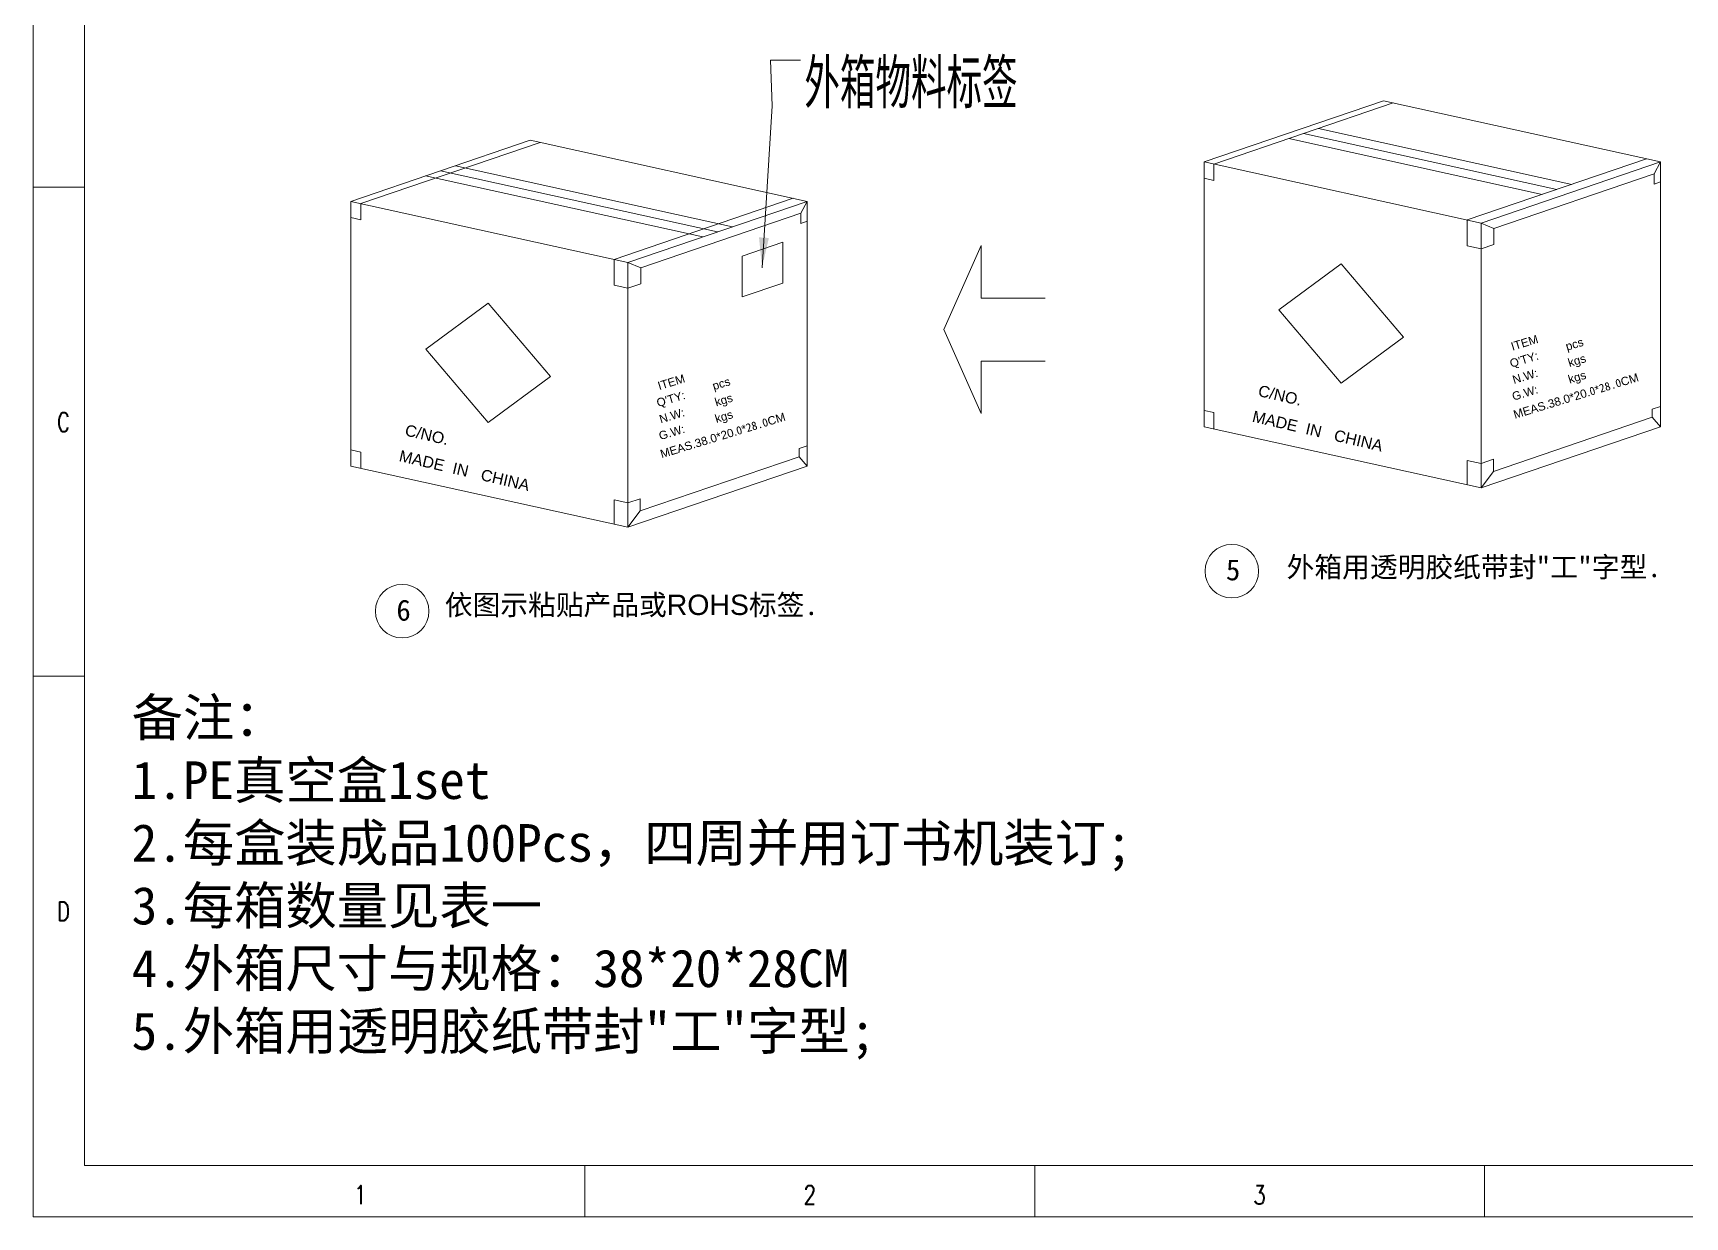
# Model space of a CAD drawing. Extents: x 2595 to 2747, y 707 to 762.
# Drawn here: x 2670.31 to 2714.22, y 707.02 to 738.49 of the extents above; entities that cross this region are included whole.
import ezdxf
from ezdxf.enums import TextEntityAlignment as Align

# ---------------------------------------------------------------- set-up
doc = ezdxf.new("R2010")
doc.units = 0
doc.header["$MEASUREMENT"] = 0
doc.layers.get('0').update_dxf_attribs({"linetype": 'CONTINUOUS', "lineweight": 20})
for name, color, linetype, lineweight in [('DIM', 3, 'CONTINUOUS', 9), ('HANBO', 7, 'CONTINUOUS', 9), ('Text', 4, 'CONTINUOUS', 15)]:
    doc.layers.add(name, color=color, linetype=linetype, lineweight=lineweight)
doc.styles.add('ROMANS', font='ROMANS.SHX', dxfattribs={"bigfont": 'gbcbig.shx'})
doc.styles.get("Standard").update_dxf_attribs({"font": 'simplex.shx', "bigfont": 'gbcbig.shx'})
doc.styles.add('細', font='')
doc.styles.get('細').set_extended_font_data('NSimSun')
doc.dimstyles.new('汉博电子', dxfattribs={"dimtxt": 0.5, "dimasz": 0.8, "dimexe": 0.12, "dimexo": 0.19, "dimgap": 0.15, "dimtad": 1, "dimzin": 1, "dimdsep": 46, "dimtxsty": 'ROMANS', "dimcen": 2.13, "dimclrd": 3, "dimclre": 3, "dimclrt": 2, "dimazin": 2, "dimtfac": 1, "dimtmove": 0, "dimatfit": 3, "dimfxl": 1, "dimlwd": 13, "dimlwe": 13, "dimarcsym": 0})

msp = doc.modelspace()

# ---------------------------------------------------------------- linework, layer by layer
at = {"linetype": 'ByBlock'}
for p, q in [((2701.435, 735.066), (2706.201, 736.691)), ((2701.698, 735.008), (2706.464, 736.633)), ((2706.201, 736.691), (2713.565, 735.066)), ((2678.755, 734.018), (2683.521, 735.643)), ((2679.018, 733.96), (2683.784, 735.585)), ((2683.521, 735.643), (2690.886, 734.018)), ((2703.686, 735.686), (2710.419, 734.2)), ((2704.081, 735.82), (2710.814, 734.335)), ((2704.476, 735.955), (2711.21, 734.47)), ((2708.432, 733.523), (2713.197, 735.147)), ((2680.743, 734.696), (2688.108, 733.071)), ((2681.138, 734.83), (2688.503, 733.206)), ((2681.533, 734.965), (2688.898, 733.341)), ((2701.435, 735.066), (2701.435, 728.026)), ((2701.435, 735.066), (2708.8, 733.441)), ((2701.698, 735.008), (2701.698, 734.575)), ((2708.8, 733.441), (2713.565, 735.066)), ((2709.139, 733.297), (2713.4, 734.75)), ((2713.4, 734.75), (2713.565, 735.066)), ((2713.4, 734.75), (2713.4, 734.478)), ((2713.565, 735.066), (2713.565, 728.026)), ((2701.435, 734.633), (2701.698, 734.575)), ((2713.4, 734.478), (2713.565, 734.535)), ((2678.755, 734.018), (2678.755, 726.978)), ((2678.755, 734.018), (2686.12, 732.394)), ((2679.018, 733.96), (2679.018, 733.527)), ((2685.752, 732.475), (2690.517, 734.099)), ((2686.12, 732.394), (2690.886, 734.018)), ((2690.72, 733.702), (2690.886, 734.018)), ((2690.886, 734.018), (2690.886, 726.978)), ((2678.755, 733.585), (2679.018, 733.527)), ((2686.459, 732.249), (2690.72, 733.702)), ((2690.72, 733.702), (2690.72, 733.431)), ((2690.72, 733.431), (2690.886, 733.487)), ((2708.432, 733.523), (2708.432, 732.838)), ((2708.8, 733.441), (2708.8, 726.402)), ((2709.139, 733.297), (2708.8, 733.441)), ((2689.153, 732.561), (2690.236, 732.93)), ((2690.236, 732.93), (2690.236, 731.847)), ((2709.139, 733.297), (2709.139, 732.872)), ((2685.752, 732.475), (2685.752, 731.79)), ((2689.153, 732.561), (2689.153, 731.478)), ((2708.432, 732.838), (2708.8, 732.757)), ((2708.8, 732.757), (2709.139, 732.872)), ((2686.459, 732.249), (2686.12, 732.394)), ((2686.12, 732.394), (2686.12, 725.354)), ((2686.459, 732.249), (2686.459, 731.824)), ((2705.083, 732.355), (2703.426, 731.137)), ((2706.74, 730.406), (2705.083, 732.355)), ((2685.752, 731.79), (2686.12, 731.709)), ((2686.12, 731.709), (2686.459, 731.824)), ((2689.153, 731.478), (2690.236, 731.847)), ((2682.403, 731.308), (2680.746, 730.089)), ((2684.06, 729.358), (2682.403, 731.308)), ((2705.083, 729.187), (2703.426, 731.137)), ((2706.74, 730.406), (2705.083, 729.187)), ((2682.403, 728.14), (2680.746, 730.089)), ((2684.06, 729.358), (2682.403, 728.14)), ((2713.349, 728.494), (2713.565, 728.568)), ((2701.435, 728.459), (2701.698, 728.401)), ((2701.698, 728.401), (2701.698, 727.968)), ((2709.125, 726.837), (2713.349, 728.277)), ((2713.349, 728.494), (2713.349, 728.277)), ((2713.349, 728.277), (2713.565, 728.026)), ((2701.435, 728.026), (2708.8, 726.402)), ((2708.8, 726.402), (2713.565, 728.026)), ((2678.755, 727.412), (2679.018, 727.354)), ((2679.018, 727.354), (2679.018, 726.92)), ((2686.445, 725.789), (2690.669, 727.229)), ((2690.669, 727.446), (2690.886, 727.52)), ((2690.669, 727.446), (2690.669, 727.229)), ((2690.669, 727.229), (2690.886, 726.978)), ((2678.755, 726.978), (2686.12, 725.354)), ((2686.12, 725.354), (2690.886, 726.978)), ((2708.432, 727.133), (2708.432, 726.483)), ((2708.432, 727.133), (2708.8, 727.052)), ((2708.8, 727.052), (2709.125, 727.162)), ((2709.125, 726.837), (2708.8, 726.402)), ((2709.125, 727.162), (2709.125, 726.837)), ((2685.752, 726.085), (2686.12, 726.004)), ((2685.752, 726.085), (2685.752, 725.435)), ((2686.12, 726.004), (2686.445, 726.114)), ((2686.445, 726.114), (2686.445, 725.789)), ((2686.445, 725.789), (2686.12, 725.354))]:
    msp.add_line(p, q, dxfattribs=at)
at = {"layer": 'DIM', "color": 240, "linetype": 'ByBlock'}
for p, q in [((2694.517, 730.609), (2695.506, 732.843)), ((2695.506, 732.843), (2695.506, 731.447)), ((2695.506, 731.447), (2697.215, 731.447)), ((2695.506, 728.376), (2694.517, 730.609)), ((2695.506, 729.772), (2697.215, 729.772)), ((2695.506, 729.772), (2695.506, 728.376))]:
    msp.add_line(p, q, dxfattribs=at)
at = {"layer": 'DIM', "linetype": 'ByBlock'}
for centre in [(2702.173, 724.187), (2680.118, 723.124)]:
    msp.add_circle(centre, 0.712, dxfattribs=at)
at = {"layer": 'HANBO'}
for p, q in [((2671.676, 734.399), (2670.307, 734.399)), ((2671.676, 721.395), (2670.307, 721.395)), ((2671.676, 719.969), (2671.676, 718.952)), ((2684.979, 708.39), (2684.979, 707.021)), ((2696.934, 708.39), (2696.934, 707.021)), ((2708.889, 708.39), (2708.889, 707.021))]:
    msp.add_line(p, q, dxfattribs=at)
at = {"layer": 'HANBO', "linetype": 'Continuous', "lineweight": 0}
for points in [[(2670.307, 761.777), (2747.471, 761.777), (2747.471, 707.021), (2670.307, 707.021)], [(2671.676, 760.408), (2746.102, 760.408), (2746.104, 708.39), (2671.676, 708.39)]]:
    msp.add_lwpolyline(points, close=True, dxfattribs=at)

# ---------------------------------------------------------------- texts
at = {"color": 2, "linetype": 'ByBlock', "attachment_point": 1, "style": '細'}
for s, insert, char_height, width, rotation in [("{\\fArial|b0|i0|c0|p32;Q'TY:         pcs}", (2709.537, 729.806), 0.22086, 2.61987, 16.9259), ('{\\fArial|b0|i0|c0|p32;ITEM}', (2709.569, 730.259), 0.22086, 2.61987, 16.9259), ('{\\fArial|b0|i0|c0|p32;N.W:          kgs}', (2709.609, 729.374), 0.22086, 2.61987, 16.9259), ('{\\fArial|b0|i0|c0|p32;ITEM}', (2686.889, 729.211), 0.22086, 2.61987, 16.9259), ('{\\fArial|b0|i0|c0|p32;G.W:          kgs}', (2709.597, 728.929), 0.22086, 2.61987, 16.9259), ('{\\fArial|b0|i0|c0|p32;MEAS.38.0*20.\\fNSimSun|b0|i0|c134|p32;0\\fArial|b0|i0|c0|p32;*\\fNSimSun|b0|i0|c134|p32;28.0\\fArial|b0|i0|c0|p32;CM}', (2709.634, 728.448), 0.220862, 2.61987, 16.9259), ("{\\fArial|b0|i0|c0|p32;Q'TY:         pcs}", (2686.857, 728.758), 0.22086, 2.61987, 16.9259), ('{\\fArial|b0|i0|c0|p32;C/NO.}', (2702.92, 729.142), 0.30226, 4.73846, 346.9388), ('{\\fArial|b0|i0|c0|p32;N.W:          kgs}', (2686.929, 728.326), 0.22086, 2.61987, 16.9259), ('{\\fArial|b0|i0|c0|p32;C/NO.}', (2680.24, 728.094), 0.30226, 4.73846, 346.9388), ('{\\fArial|b0|i0|c0|p32;G.W:          kgs}', (2686.917, 727.881), 0.22086, 2.61987, 16.9259), ('{\\fArial|b0|i0|c0|p32;MEAS.38.0*20.\\fNSimSun|b0|i0|c134|p32;0\\fArial|b0|i0|c0|p32;*\\fNSimSun|b0|i0|c134|p32;28.0\\fArial|b0|i0|c0|p32;CM}', (2686.954, 727.401), 0.220862, 2.61987, 16.9259), ('{\\fArial|b0|i0|c0|p32;MADE  IN   CHINA}', (2702.764, 728.459), 0.30226, 4.73846, 346.9388), ('{\\fArial|b0|i0|c0|p32;MADE  IN   CHINA}', (2680.084, 727.411), 0.30226, 4.73846, 346.9388)]:
    msp.add_mtext(s, dxfattribs=dict(at, insert=insert, char_height=char_height, width=width, rotation=rotation))
at = {"layer": 'DIM', "linetype": 'ByBlock', "attachment_point": 1}
for s, insert, char_height, width in [('外箱物料标签', (2690.81, 737.8), 1.3125, 32.01328), ('{\\fSimSun|b0|i0|c134|p54;外箱用透明胶纸带封"工"字型.}', (2703.631, 724.568), 0.54082, 13.19111), ('{\\fSimSun|b0|i0|c134|p54;依图示粘贴产品或\\fArial|b0|i0|c0|p32;ROHS\\fSimSun|b0|i0|c134|p54;标签.}', (2681.252, 723.563), 0.54082, 13.19111)]:
    msp.add_mtext(s, dxfattribs=dict(at, insert=insert, char_height=char_height, width=width))
at = {"layer": 'DIM', "linetype": 'ByBlock', "char_height": 0.55861, "width": 0.07011, "attachment_point": 1, "style": '細'}
for s, insert in [('{\\fSimSun|b0|i0|c134|p54;5}', (2702.018, 724.503)), ('{\\fSimSun|b0|i0|c134|p54;6}', (2679.967, 723.43))]:
    msp.add_mtext(s, dxfattribs=dict(at, insert=insert))
at = {"layer": 'HANBO', "style": 'ROMANS', "width": 0.75}
for s, p in [('C', (2671.114, 727.897)), ('D', (2671.114, 714.892)), ('1', (2679.001, 707.358)), ('2', (2690.956, 707.358)), ('3', (2702.911, 707.358))]:
    msp.add_text(s, height=0.503, dxfattribs=at).set_placement(p, align=Align.CENTER)
at = {"layer": 'Text', "linetype": 'ByBlock', "ltscale": 0.932966, "insert": (2672.928, 720.799), "char_height": 1, "width": 28.26004, "attachment_point": 1}
msp.add_mtext('{\\fSimSun|b0|i0|c134|p2;备注：  \\P1.PE真空盒1set\\P2.每盒装成品100Pcs，四周并用订书机装订;\\P3.每箱数量见表一\\P4.外箱尺寸与规格：38*20*28CM\\P\\fSimSun|b0|i0|c0|p2;5.\\fSimSun|b0|i0|c134|p2;外箱用透明胶纸带封\\fSimSun|b0|i0|c0|p2;"\\fSimSun|b0|i0|c134|p2;工\\fSimSun|b0|i0|c0|p2;"\\fSimSun|b0|i0|c134|p2;字型\\fSimSun|b0|i0|c0|p2;;}', dxfattribs=at)

# ---------------------------------------------------------------- leaders
at = {"layer": 'DIM', "linetype": 'ByBlock', "annotation_type": 0, "has_hookline": 1, "hookline_direction": 0, "text_width": 5.573}
msp.add_leader([(2689.685, 732.254), (2689.958, 736.561), (2689.91, 737.772), (2690.71, 737.772)], dimstyle='汉博电子', override={"dimgap": 0.1, "dimtad": 0}, dxfattribs=at)

doc.saveas('drawing.dxf')
